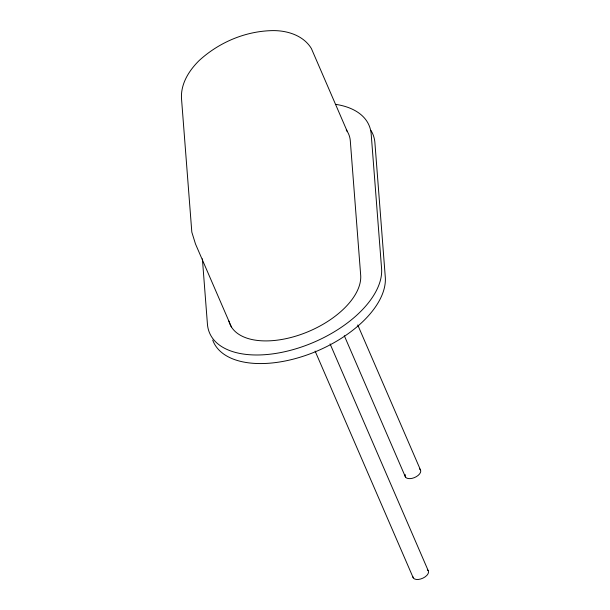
<?xml version="1.0" encoding="UTF-8"?>
<svg xmlns="http://www.w3.org/2000/svg" width="610" height="610" viewBox="0 0 610 610"><rect width="100%" height="100%" fill="white"/><g stroke="black" fill="none" stroke-linecap="round" stroke-linejoin="round"><path stroke-width="0.91" d="M347.265 131.447L311.367 48.495C303.452 35.487 287.501 30.515 273.051 30.607C246.173 30.942 219.897 41.915 199.973 59.81L198.952 60.748C189.047 70.623 180.941 83.364 181.452 97.844L191.822 232.143L195.475 243.931L231.373 326.884M357.75 324.985L420.397 469.761M344.307 335.713L405.444 476.997M330.063 343.857L428.189 570.602M315.111 351.093L413.237 577.845M202.39 258.846L207.43 324.116A92.491 49.829 -23.4 0 0 298.496 347.99A92.491 49.829 -23.4 0 0 381.578 268.545L371.2 134.223A92.491 49.829 -23.4 0 0 335.835 104.371M212.715 340.09A92.491 49.829 -23.4 0 0 308.706 354.349A92.491 49.829 -23.4 0 0 385.291 277.123L374.914 142.801A92.491 49.829 -23.4 0 0 370.918 130.38M346.244 129.945A70.295 37.873 -23.4 0 1 350.308 140.887L360.678 275.209A70.295 37.873 -23.4 0 1 300.677 334.547A70.295 37.873 -23.4 0 1 228.918 321.073M427.32 569.732A8.326 4.483 -23.4 0 1 423.088 578.067A8.326 4.483 -23.4 0 1 412.871 576.724M419.528 468.884A8.326 4.483 -23.4 0 1 414.297 477.661A8.326 4.483 -23.4 0 1 405.261 474.588"/></g></svg>
